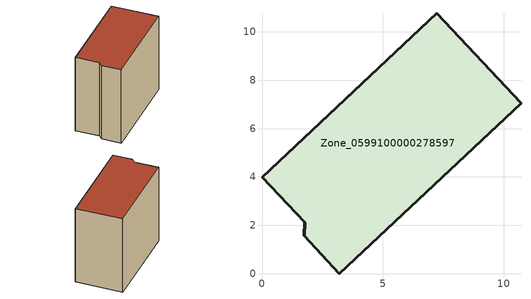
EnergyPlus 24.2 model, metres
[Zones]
Zone_0599100000278597
 floor ground (C_G): 1.74,1.56 1.76,2.12 0,3.99 7.22,10.76 10.71,7.04 3.2,0 z0
 wall outside (C_F): 1.76,2.12 1.74,1.56 3.2,0 10.71,7.04 7.22,10.76 0,3.99 1.76,2.12 z0:8.89
 roof outside (C_R): 3.2,0 10.71,7.04 7.22,10.76 0,3.99 1.76,2.12 1.74,1.56 z8.89
[BUILDING]
Pand.0599100000278597: North Axis=0; Terrain=City; Loads Convergence Tolerance Value=0.04; Temperature Convergence Tolerance Value=0.4; Solar Distribution=FullExterior; Maximum Number of Warmup Days=25; Minimum Number of Warmup Days=1
[Site:Location]
Rotterdam.The.Hague.AP_ZH_NLD Design_Conditions: Latitude=51.96; Longitude=4.45; Time Zone=1; Elevation=-4.5
[SITE:GROUNDTEMPERATURE:BUILDINGSURFACE]
18, 18, 18, 18, 18, 18, 18, 18, 18, 18, 18, 18
[MATERIAL] Thermal Absorptance=0.9; Solar Absorptance=0.7; Visible Absorptance=0.7
Name | Roughness | Thickness | Conductivity | Density | Specific Heat
G.TC.1992-2005 | MediumSmooth | 0.15 | 0.06 | 540 | 1210
F.TC.1992-2005 | Rough | 0.3 | 0.12 | 1920 | 840
R.TC.1992-2005 | MediumRough | 0.2 | 0.08 | 1500 | 1000
[CONSTRUCTION]
C_G: G.TC.1992-2005
C_F: F.TC.1992-2005
C_R: R.TC.1992-2005
[ZONE]
Zone_0599100000278597: Type=1; Multiplier=1; Ceiling Height=Autocalculate; Volume=Autocalculate; Floor Area=autocalculate; Part of Total Floor Area=Yes
[ZONEINFILTRATION:DESIGNFLOWRATE]
Infil_Zone_0599100000278597: Zone or ZoneList or Space or SpaceList=Zone_0599100000278597; Schedule=AlwaysOn; Design Flow Rate Calculation Method=Flow/Area; Flow Rate per Floor Area=0.0015; Constant Term Coefficient=1; Temperature Term Coefficient=0; Velocity Term Coefficient=0; Velocity Squared Term Coefficient=0
[HVACTEMPLATE:ZONE:IDEALLOADSAIRSYSTEM]
Zone_0599100000278597: Maximum Heating Supply Air Temperature=50; Minimum Cooling Supply Air Temperature=13; Maximum Heating Supply Air Humidity Ratio=0.0156; Minimum Cooling Supply Air Humidity Ratio=0.0077; Heating Limit=NoLimit; Cooling Limit=NoLimit; Dehumidification Control Type=ConstantSensibleHeatRatio; Cooling Sensible Heat Ratio=0.7; Dehumidification Setpoint=60; Humidification Control Type=None; Humidification Setpoint=30; Outdoor Air Method=None; Outdoor Air Flow Rate per Person=0.00944; Outdoor Air Flow Rate per Zone Floor Area=0; Outdoor Air Flow Rate per Zone=0; Demand Controlled Ventilation Type=None; Outdoor Air Economizer Type=NoEconomizer; Heat Recovery Type=None; Sensible Heat Recovery Effectiveness=0.7; Latent Heat Recovery Effectiveness=0.65
[ZONECONTROL:THERMOSTAT]
ThermostatControl_Zone_0599100000278597: Zone or ZoneList=Zone_0599100000278597; Control Type Schedule=DualSetpointControlType; Control 1=Thermostat_Zone_0599100000278597; Temperature Difference Between Cutout And Setpoint=0
[THERMOSTATSETPOINT:DUALSETPOINT]
Thermostat_Zone_0599100000278597: Heating Setpoint Temperature Schedule=HeatingSetpoint_Zone_0599100000278597; Cooling Setpoint Temperature Schedule=CoolingSetpoint_Zone_0599100000278597
[SCHEDULE:COMPACT]
HeatingSetpoint_Zone_0599100000278597: Through: 12/31, For: AllDays, Until: 24:00, 21
CoolingSetpoint_Zone_0599100000278597: Through: 12/31, For: AllDays, Until: 24:00, 24
DualSetpointControlType: Through: 12/31, For: AllDays, Until: 24:00, 4
AlwaysOn: Through: 12/31, For: AllDays, Until: 24:00, 1
